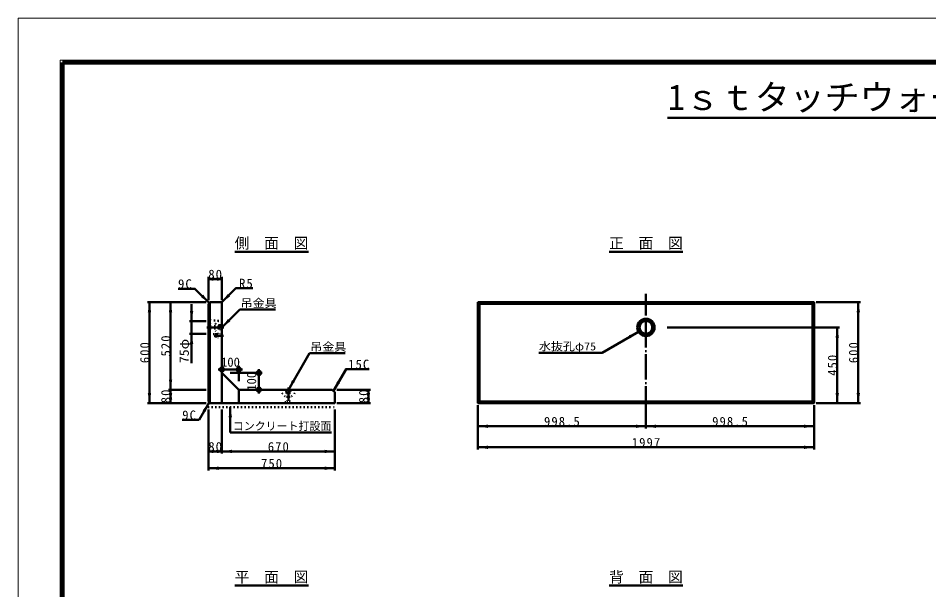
# Model space of a CAD drawing. Units: millimetres, scale not verified, with parts at other scales. Extents: x -2102 to 2102, y -1485 to 1485.
# Drawn here: x -2102 to 61, y 126 to 1485 of the extents above; entities that cross this region are included whole.
import ezdxf
from ezdxf.enums import TextEntityAlignment as Align

# ---------------------------------------------------------------- set-up
doc = ezdxf.new("R2010")
doc.units = ezdxf.units.MM
doc.header["$LTSCALE"] = 5
doc.linetypes.add('DOTTED', pattern=[1.75, 0.25, -1.5])
doc.linetypes.add('LONG_DASHED_DOTTED', pattern=[15.25, 12, -1.5, 0.25, -1.5])
doc.layers.add('0-0_V-nasSTD', color=7, linetype='Continuous', lineweight=50)
doc.styles.add('ＭＳ ゴシック', font='')
doc.styles.get('ＭＳ ゴシック').set_extended_font_data('MS Gothic')

msp = doc.modelspace()

# ---------------------------------------------------------------- linework, layer by layer
at = {"layer": '0-0_V-nasSTD', "lineweight": 100}
msp.add_line((-1997.5, 1380), (-1997.5, -1380), dxfattribs=at)
at = {"layer": '0-0_V-nasSTD'}
for p, q in [((-559.872, 1248.465), (559.872, 1248.465)), ((-1588.158, 929.779), (-1413.158, 929.779)), ((-698.758, 929.779), (-523.758, 929.779)), ((-1650.658, 869.779), (-1650.658, 814.779)), ((-1618.658, 869.779), (-1618.658, 814.779)), ((-1618.658, 864.779), (-1650.658, 864.779)), ((-1655.658, 809.779), (-1795.658, 809.779)), ((-1790.658, 809.779), (-1790.658, 569.779)), ((-1740.658, 809.779), (-1740.658, 601.779)), ((-1690.658, 804.779), (-1690.658, 764.779)), ((-1647.058, 809.779), (-1650.658, 806.179)), ((-1650.658, 806.179), (-1650.658, 573.379)), ((-1620.658, 809.779), (-1647.058, 809.779)), ((-1647.058, 809.779), (-1647.058, 569.779)), ((-1618.658, 807.779), (-1618.658, 569.779)), ((-1010.658, 809.779), (-1007.058, 806.179)), ((-1007.058, 806.179), (-1007.058, 573.379)), ((-215.458, 806.179), (-1007.058, 806.179)), ((-215.458, 806.179), (-211.858, 809.779)), ((-215.458, 573.379), (-215.458, 806.179)), ((-101.858, 809.779), (-206.858, 809.779)), ((-106.858, 809.779), (-106.858, 569.779)), ((-1618.658, 749.779), (-1576.231, 792.205)), ((-1576.231, 792.205), (-1491.231, 792.205)), ((-1695.658, 764.779), (-1655.658, 764.779)), ((-1690.658, 764.779), (-1690.658, 734.779)), ((-715.7, 689.479), (-629.098, 739.479)), ((-151.858, 749.779), (-560.858, 749.779)), ((-156.858, 749.779), (-156.858, 569.779)), ((-1695.658, 734.779), (-1655.658, 734.779)), ((-1690.658, 734.779), (-1690.658, 664.779)), ((-1460.658, 601.779), (-1410.658, 688.381)), ((-1410.658, 688.381), (-1325.658, 688.381)), ((-865.7, 689.479), (-715.7, 689.479)), ((-1627.658, 649.779), (-1569.658, 649.779)), ((-1578.658, 658.779), (-1578.658, 621.779)), ((-1530.658, 650.779), (-1530.658, 592.779)), ((-1618.658, 641.779), (-1578.658, 601.779)), ((-1598.658, 641.779), (-1522.658, 641.779)), ((-1655.658, 601.779), (-1745.658, 601.779)), ((-1740.658, 601.779), (-1740.658, 569.779)), ((-1578.658, 601.779), (-1356.658, 601.779)), ((-1578.658, 569.779), (-1578.658, 601.779)), ((-1356.658, 601.779), (-1350.658, 595.779)), ((-1265.658, 601.779), (-1345.658, 601.779)), ((-1270.658, 601.779), (-1270.658, 569.779)), ((-1655.658, 569.779), (-1795.658, 569.779)), ((-1648.858, 571.579), (-1672.858, 530.01)), ((-1650.658, 573.379), (-1647.058, 569.779)), ((-1265.658, 569.779), (-1345.658, 569.779)), ((-1007.058, 573.379), (-1010.658, 569.779)), ((-1010.658, 564.779), (-1010.658, 459.779)), ((-1007.058, 573.379), (-215.458, 573.379)), ((-611.258, 564.779), (-611.258, 509.779)), ((-215.458, 573.379), (-211.858, 569.779)), ((-211.858, 564.779), (-211.858, 459.779)), ((-101.858, 569.779), (-206.858, 569.779)), ((-1650.658, 409.979), (-1650.658, 554.979)), ((-1618.658, 449.979), (-1618.658, 554.979)), ((-1598.658, 499.979), (-1598.658, 559.979)), ((-1350.658, 409.979), (-1350.658, 554.979)), ((-1672.858, 530.01), (-1712.858, 530.01)), ((-1598.658, 499.979), (-1358.658, 499.979)), ((-1010.658, 514.779), (-611.258, 514.779)), ((-611.258, 514.779), (-211.858, 514.779)), ((-1010.658, 464.779), (-211.858, 464.779)), ((-1350.658, 414.979), (-1650.658, 414.979)), ((-1588.158, 135.979), (-1413.158, 135.979)), ((-698.758, 135.979), (-523.758, 135.979))]:
    msp.add_line(p, q, dxfattribs=at)
at = {"layer": '0-0_V-nasSTD', "linetype": 'LONG_DASHED_DOTTED'}
for p, q in [((-611.258, 549.779), (-611.258, 829.779)), ((-1614.658, 749.779), (-1654.658, 749.779)), ((-1613.658, 749.779), (-1643.658, 749.779)), ((-1636.658, 729.779), (-1614.658, 729.779)), ((-1460.658, 606.779), (-1460.658, 576.779))]:
    msp.add_line(p, q, dxfattribs=at)
at = {"layer": '0-0_V-nasSTD', "linetype": 'DOTTED'}
for p, q in [((-1618.658, 764.779), (-1646.658, 766.779)), ((-1649.858, 756.779), (-1649.858, 742.779)), ((-1648.658, 756.779), (-1649.858, 756.779)), ((-1648.658, 742.779), (-1649.858, 742.779)), ((-1648.658, 756.779), (-1646.658, 752.579)), ((-1648.658, 756.779), (-1648.658, 742.779)), ((-1646.658, 746.979), (-1648.658, 742.779)), ((-1626.658, 752.579), (-1646.658, 752.579)), ((-1646.658, 752.579), (-1646.658, 746.979)), ((-1626.658, 746.979), (-1646.658, 746.979)), ((-1625.458, 754.779), (-1626.658, 752.579)), ((-1626.658, 752.579), (-1626.658, 746.979)), ((-1626.658, 746.979), (-1625.458, 744.779)), ((-1622.658, 754.779), (-1625.458, 754.779)), ((-1625.458, 754.779), (-1625.458, 744.779)), ((-1622.658, 744.779), (-1625.458, 744.779)), ((-1622.658, 754.779), (-1622.658, 744.779)), ((-1646.658, 732.779), (-1650.658, 729.179)), ((-1632.658, 725.779), (-1632.658, 733.779)), ((-1632.658, 733.779), (-1618.658, 733.779)), ((-1618.658, 725.779), (-1632.658, 725.779)), ((-1465.658, 597.779), (-1455.658, 597.779)), ((-1465.658, 597.779), (-1465.658, 594.979)), ((-1465.658, 594.979), (-1463.458, 593.779)), ((-1465.658, 594.979), (-1455.658, 594.979)), ((-1463.458, 593.779), (-1463.458, 573.779)), ((-1463.458, 593.779), (-1457.858, 593.779)), ((-1457.858, 593.779), (-1455.658, 594.979)), ((-1457.858, 593.779), (-1457.858, 573.779)), ((-1455.658, 597.779), (-1455.658, 594.979)), ((-1467.658, 571.779), (-1463.458, 573.779)), ((-1467.658, 571.779), (-1467.658, 570.579)), ((-1467.658, 571.779), (-1453.658, 571.779)), ((-1467.658, 570.579), (-1453.658, 570.579)), ((-1463.458, 573.779), (-1457.858, 573.779)), ((-1457.858, 573.779), (-1453.658, 571.779)), ((-1453.658, 571.779), (-1453.658, 570.579)), ((-1650.658, 559.979), (-1350.658, 559.979))]:
    msp.add_line(p, q, dxfattribs=at)
at = {"layer": '0-0_V-nasSTD', "lineweight": 18}
for points in [[(-2102.5, -1485), (-2102.5, 1485), (2102.5, 1485), (2102.5, -1485)], [(-2002.5, -1385), (-2002.5, 1385), (2002.5, 1385), (2002.5, -1385)]]:
    msp.add_lwpolyline(points, close=True, dxfattribs=at)
at = {"layer": '0-0_V-nasSTD', "lineweight": 100}
msp.add_lwpolyline([(1997.5, -1380), (1997.5, 1380), (-1997.5, 1380)], dxfattribs=at)
at = {"layer": '0-0_V-nasSTD'}
for points in [[(-1648.858, 807.979), (-1682.799, 841.92), (-1722.799, 841.92)], [(-1619.243, 809.193), (-1585.302, 843.134), (-1545.302, 843.134)], [(-1353.658, 598.779), (-1323.658, 650.74), (-1268.658, 650.74)], [(-1647.058, 569.779), (-1350.658, 569.779), (-1350.658, 595.779)], [(-1350.658, 454.979), (-1618.658, 454.979), (-1650.658, 454.979)]]:
    msp.add_lwpolyline(points, dxfattribs=at)
msp.add_lwpolyline([(-1010.658, 809.779), (-1010.658, 569.779), (-211.858, 569.779), (-211.858, 809.779)], close=True, dxfattribs=at)
at = {"layer": '0-0_V-nasSTD', "linetype": 'DOTTED'}
for points in [[(-1646.658, 732.779), (-1646.658, 766.779), (-1650.658, 770.379)], [(-1646.658, 732.779), (-1618.658, 734.779), (-1618.658, 764.779)]]:
    msp.add_lwpolyline(points, dxfattribs=at)
at = {"layer": '0-0_V-nasSTD'}
for centre, radius in [((-611.258, 749.779), 20.6), ((-611.258, 749.779), 17), ((-611.258, 749.779), 15), ((-1618.658, 649.779), 5), ((-1578.658, 649.779), 5), ((-1530.658, 641.779), 5), ((-1530.658, 601.779), 5)]:
    msp.add_circle(centre, radius, dxfattribs=at)
msp.add_arc((-1620.658, 807.779), 2, 0, 90, dxfattribs=at)
at = {"layer": '0-0_V-nasSTD', "linetype": 'DOTTED'}
for centre, start, end in [((-1618.658, 749.779), 90, 270), ((-1460.658, 601.779), 180, 0)]:
    msp.add_arc(centre, 17.2, start, end, dxfattribs=at)
at = {"layer": '0-0_V-nasSTD'}
for points in [[(-1650.658, 864.779), (-1626.658, 864.779), (-1626.658, 868.779)], [(-1642.658, 864.779), (-1642.658, 868.779), (-1618.658, 864.779)], [(-1650.658, 864.779), (-1626.658, 860.779), (-1626.658, 864.779)], [(-1642.658, 860.779), (-1642.658, 864.779), (-1618.658, 864.779)], [(-1668.657, 822.121), (-1665.828, 824.949), (-1648.858, 807.979)], [(-1665.828, 824.949), (-1663, 827.778), (-1648.858, 807.979)], [(-1619.243, 809.193), (-1605.101, 828.992), (-1602.273, 826.164)], [(-1619.243, 809.193), (-1602.273, 826.164), (-1599.444, 823.335)], [(-1794.658, 785.779), (-1790.658, 785.779), (-1790.658, 809.779)], [(-1790.658, 785.779), (-1790.658, 809.779), (-1786.658, 785.779)], [(-1744.658, 785.779), (-1740.658, 785.779), (-1740.658, 809.779)], [(-1740.658, 785.779), (-1740.658, 809.779), (-1736.658, 785.779)], [(-110.858, 785.779), (-106.858, 785.779), (-106.858, 809.779)], [(-106.858, 785.779), (-106.858, 809.779), (-102.858, 785.779)], [(-1694.658, 788.779), (-1690.658, 764.779), (-1690.658, 788.779)], [(-1690.658, 764.779), (-1690.658, 788.779), (-1686.658, 788.779)], [(-1618.658, 749.779), (-1604.515, 769.578), (-1601.687, 766.749)], [(-1618.658, 749.779), (-1601.687, 766.749), (-1598.859, 763.921)], [(-651.882, 730.943), (-649.882, 727.479), (-629.098, 739.479)], [(-649.882, 727.479), (-647.882, 724.015), (-629.098, 739.479)], [(-160.858, 725.779), (-156.858, 725.779), (-156.858, 749.779)], [(-156.858, 725.779), (-156.858, 749.779), (-152.858, 725.779)], [(-1694.658, 710.779), (-1690.658, 710.779), (-1690.658, 734.779)], [(-1690.658, 710.779), (-1690.658, 734.779), (-1686.658, 710.779)], [(-1744.658, 625.779), (-1740.658, 601.779), (-1740.658, 625.779)], [(-1740.658, 601.779), (-1740.658, 625.779), (-1736.658, 625.779)], [(-1460.658, 601.779), (-1452.122, 624.563), (-1448.658, 622.563)], [(-1460.658, 601.779), (-1448.658, 622.563), (-1445.193, 620.563)], [(-1353.658, 598.779), (-1345.122, 621.563), (-1341.658, 619.563)], [(-1353.658, 598.779), (-1341.658, 619.563), (-1338.193, 617.563)], [(-1794.658, 593.779), (-1790.658, 569.779), (-1790.658, 593.779)], [(-1790.658, 569.779), (-1790.658, 593.779), (-1786.658, 593.779)], [(-1744.658, 577.779), (-1740.658, 577.779), (-1740.658, 601.779)], [(-1744.658, 593.779), (-1740.658, 569.779), (-1740.658, 593.779)], [(-1740.658, 577.779), (-1740.658, 601.779), (-1736.658, 577.779)], [(-1740.658, 569.779), (-1740.658, 593.779), (-1736.658, 593.779)], [(-1274.658, 577.779), (-1270.658, 577.779), (-1270.658, 601.779)], [(-1274.658, 593.779), (-1270.658, 569.779), (-1270.658, 593.779)], [(-1270.658, 577.779), (-1270.658, 601.779), (-1266.658, 577.779)], [(-1270.658, 569.779), (-1270.658, 593.779), (-1266.658, 593.779)], [(-160.858, 593.779), (-156.858, 569.779), (-156.858, 593.779)], [(-156.858, 569.779), (-156.858, 593.779), (-152.858, 593.779)], [(-110.858, 593.779), (-106.858, 569.779), (-106.858, 593.779)], [(-106.858, 569.779), (-106.858, 593.779), (-102.858, 593.779)], [(-1664.322, 552.794), (-1660.858, 550.794), (-1648.858, 571.579)], [(-1660.858, 550.794), (-1657.393, 548.794), (-1648.858, 571.579)], [(-1602.658, 535.979), (-1598.658, 535.979), (-1598.658, 559.979)], [(-1598.658, 535.979), (-1598.658, 559.979), (-1594.658, 535.979)], [(-1010.658, 514.779), (-986.658, 514.779), (-986.658, 518.779)], [(-1010.658, 514.779), (-986.658, 510.779), (-986.658, 514.779)], [(-635.258, 514.779), (-635.258, 518.779), (-611.258, 514.779)], [(-635.258, 510.779), (-635.258, 514.779), (-611.258, 514.779)], [(-611.258, 514.779), (-587.258, 514.779), (-587.258, 518.779)], [(-611.258, 514.779), (-587.258, 510.779), (-587.258, 514.779)], [(-235.858, 514.779), (-235.858, 518.779), (-211.858, 514.779)], [(-235.858, 510.779), (-235.858, 514.779), (-211.858, 514.779)], [(-1650.658, 454.979), (-1626.658, 454.979), (-1626.658, 458.979)], [(-1650.658, 454.979), (-1626.658, 450.979), (-1626.658, 454.979)], [(-1642.658, 454.979), (-1642.658, 458.979), (-1618.658, 454.979)], [(-1642.658, 450.979), (-1642.658, 454.979), (-1618.658, 454.979)], [(-1618.658, 454.979), (-1594.658, 454.979), (-1594.658, 458.979)], [(-1618.658, 454.979), (-1594.658, 450.979), (-1594.658, 454.979)], [(-1374.658, 454.979), (-1374.658, 458.979), (-1350.658, 454.979)], [(-1374.658, 450.979), (-1374.658, 454.979), (-1350.658, 454.979)], [(-1010.658, 464.779), (-986.658, 464.779), (-986.658, 468.779)], [(-1010.658, 464.779), (-986.658, 460.779), (-986.658, 464.779)], [(-235.858, 464.779), (-235.858, 468.779), (-211.858, 464.779)], [(-235.858, 460.779), (-235.858, 464.779), (-211.858, 464.779)], [(-1650.658, 414.979), (-1626.658, 414.979), (-1626.658, 418.979)], [(-1650.658, 414.979), (-1626.658, 410.979), (-1626.658, 414.979)], [(-1374.658, 414.979), (-1374.658, 418.979), (-1350.658, 414.979)], [(-1374.658, 410.979), (-1374.658, 414.979), (-1350.658, 414.979)]]:
    msp.add_solid(points, dxfattribs=at)

# ---------------------------------------------------------------- texts
at = {"layer": '0-0_V-nasSTD', "style": 'ＭＳ ゴシック'}
for s, height, p in [('1ｓｔタッチウォール  Ｈ=600', 60.81, (-559.872, 1248.465)), ('側\u3000面\u3000図', 25.66, (-1588.158, 929.779)), ('正\u3000面\u3000図', 25.66, (-698.758, 929.779)), ('100', 21.99, (-1620.658, 649.779)), ('コンクリート打設面', 19.06, (-1592.629, 499.979)), ('背\u3000面\u3000図', 25.66, (-698.758, 135.979)), ('平\u3000面\u3000図', 25.66, (-1588.158, 135.979))]:
    msp.add_text(s, height=height, dxfattribs=at).set_placement(p, align=Align.BOTTOM_LEFT)
at = {"layer": '0-0_V-nasSTD', "style": 'ＭＳ ゴシック', "width": 1.1}
for s, p in [('吊金具', (-1574.231, 792.205)), ('吊金具', (-1408.658, 688.381)), ('水抜孔φ75', (-865.7, 689.479))]:
    msp.add_text(s, height=19.06, dxfattribs=at).set_placement(p, align=Align.BOTTOM_LEFT)
msp.add_text('75φ', height=21.99, rotation=90, dxfattribs=at).set_placement((-1690.658, 664.779), align=Align.BOTTOM_LEFT)
at = {"layer": '0-0_V-nasSTD', "style": 'ＭＳ ゴシック'}
msp.add_text('100', height=21.99, rotation=90, dxfattribs=at).set_placement((-1530.658, 599.279), align=Align.BOTTOM_LEFT)
at = {"layer": '0-0_V-nasSTD', "char_height": 21.99, "attachment_point": 7, "style": 'ＭＳ ゴシック'}
for s, insert in [('\\T1.17;80', (-1650.908, 864.779)), ('\\T1.17;R5', (-1577.802, 843.134)), ('\\T1.17;9C', (-1722.799, 841.92)), ('\\T1.17;15C', (-1318.658, 650.74)), ('\\T1.17;9C', (-1712.858, 530.01)), ('\\T1.17;998.5', (-853.458, 514.779)), ('\\T1.17;998.5', (-454.058, 514.779)), ('\\T1.17;80', (-1650.908, 454.979)), ('\\T1.17;670', (-1509.658, 454.979)), ('\\T1.17;1997', (-645.008, 464.779)), ('\\T1.17;750', (-1525.658, 414.979))]:
    msp.add_mtext(s, dxfattribs=dict(at, insert=insert))
at = {"layer": '0-0_V-nasSTD', "char_height": 21.99, "attachment_point": 7, "rotation": 90, "style": 'ＭＳ ゴシック'}
for s, insert in [('\\T1.17;520', (-1740.658, 680.779)), ('\\T1.17;600', (-1790.658, 664.779)), ('\\T1.17;600', (-106.858, 664.779)), ('\\T1.17;450', (-156.858, 634.779)), ('\\T1.17;80', (-1740.658, 569.528)), ('\\T1.17;80', (-1270.658, 569.528))]:
    msp.add_mtext(s, dxfattribs=dict(at, insert=insert))

doc.saveas('drawing.dxf')
